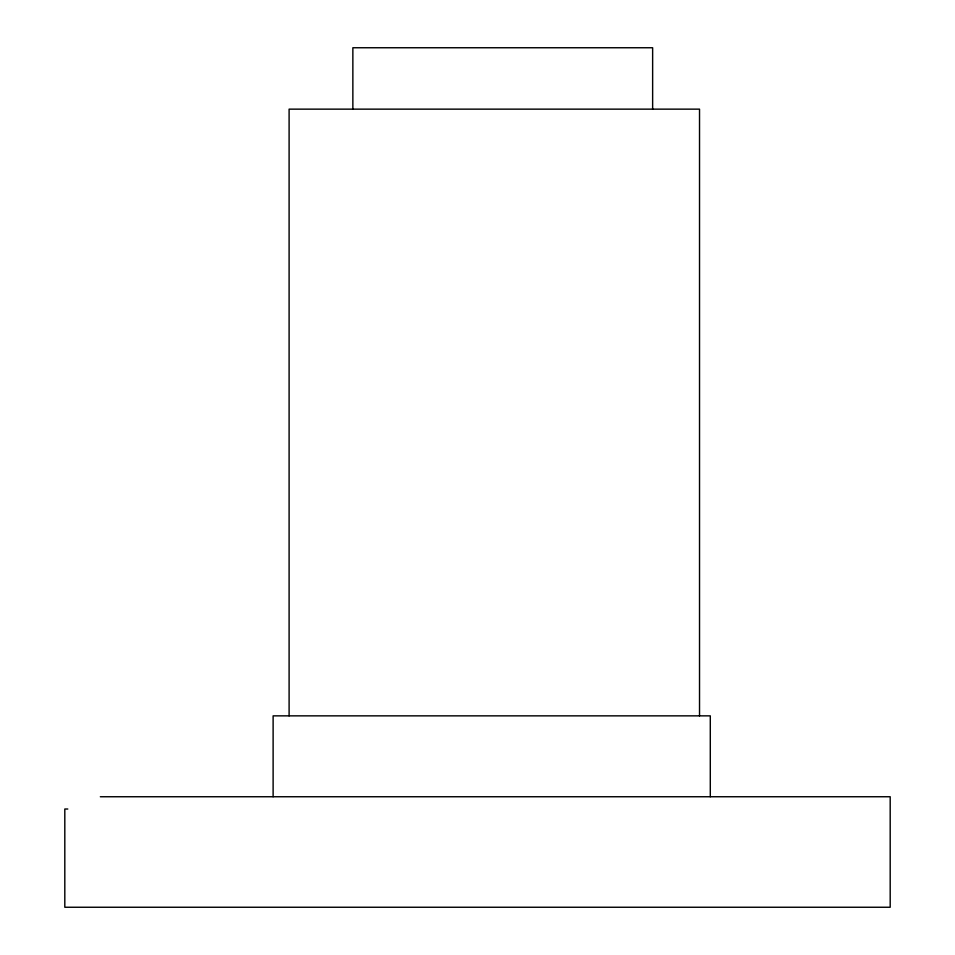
<?xml version="1.0" encoding="UTF-8"?>
<svg xmlns="http://www.w3.org/2000/svg" width="955" height="955" viewBox="0 0 955 955"><rect width="100%" height="100%" fill="white"/><g stroke="black" fill="none" stroke-linecap="round" stroke-linejoin="round"><path stroke-width="1.43" d="M100.335 796.745L890.191 796.745L890.191 907.25L64.809 907.25L64.809 809.016L67.793 809.016M710.293 796.745L710.293 715.856L273.118 715.856L273.118 796.745M699.526 715.856L699.526 109.145L289.102 109.145L289.102 715.856M652.635 109.145L652.635 47.75L352.861 47.75L352.861 109.145"/></g></svg>
